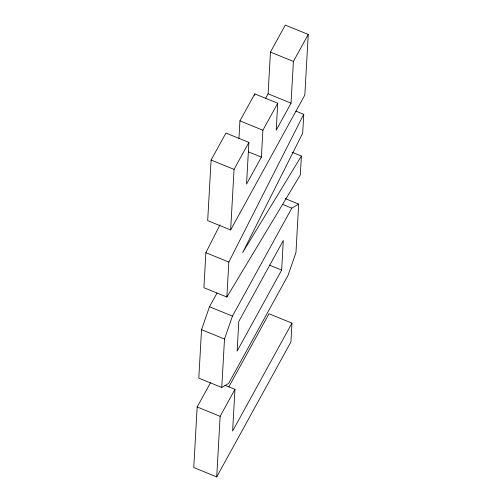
<?xml version="1.0" encoding="UTF-8"?>
<svg xmlns="http://www.w3.org/2000/svg" width="502" height="502" viewBox="0 0 502 502"><rect width="100%" height="100%" fill="white"/><g stroke="black" fill="none" stroke-linecap="round" stroke-linejoin="round"><path stroke-width="0.75" d="M210.52 382.687L197.167 406.978L193.753 467.557L216.72 476.9L290.903 341.956L291.963 323.106L269.003 313.769L228.812 386.873M217.002 293.093L209.485 306.76L201.54 329.676L198.805 378.131L221.771 387.469L228.655 383.402L288.004 275.447L295.954 252.525L298.684 204.076L285.054 198.528M220.008 224.833L205.876 252.707L203.906 287.702L226.866 297.046L300.328 174.891L301.395 156.047L292.064 152.25M238.939 138.565L239.937 120.875L254.771 93.887L277.738 103.23L262.897 130.219L261.379 157.139L246.545 184.127L248.898 142.399L225.931 133.055L211.097 160.044L207.684 220.623L230.644 229.966L304.833 95.022L308.247 34.443L285.28 25.1L270.446 52.089L268.093 93.818L265.495 98.543M216.72 476.9L220.133 416.321L234.967 389.332L224.921 385.247M221.771 387.469L224.501 339.019L232.451 316.103L291.8 208.142L298.684 204.076M226.866 297.046L228.837 262.044L303.741 114.312L295.854 111.105M230.644 229.966L234.057 169.387L248.898 142.399M234.967 389.332L232.614 431.067L291.963 323.106M254.69 95.424L254.771 93.887M277.738 103.23L276.219 130.15L291.053 103.161L293.406 61.432L308.247 34.443M281.647 270.095L283.316 240.483L238.808 321.449L237.139 351.061L281.647 270.095L269.448 265.131M303.741 114.312L302.681 133.162L242.686 252.556L301.395 156.047M270.446 52.089L293.406 61.432M268.093 93.818L291.053 103.161M239.937 120.875L262.897 130.219M248.465 151.886L261.379 157.139M211.097 160.044L234.057 169.387M282.469 204.352L291.8 208.142M205.876 252.707L228.837 262.044M209.485 306.76L232.451 316.103M201.54 329.676L224.501 339.019M197.167 406.978L220.133 416.321"/></g></svg>
